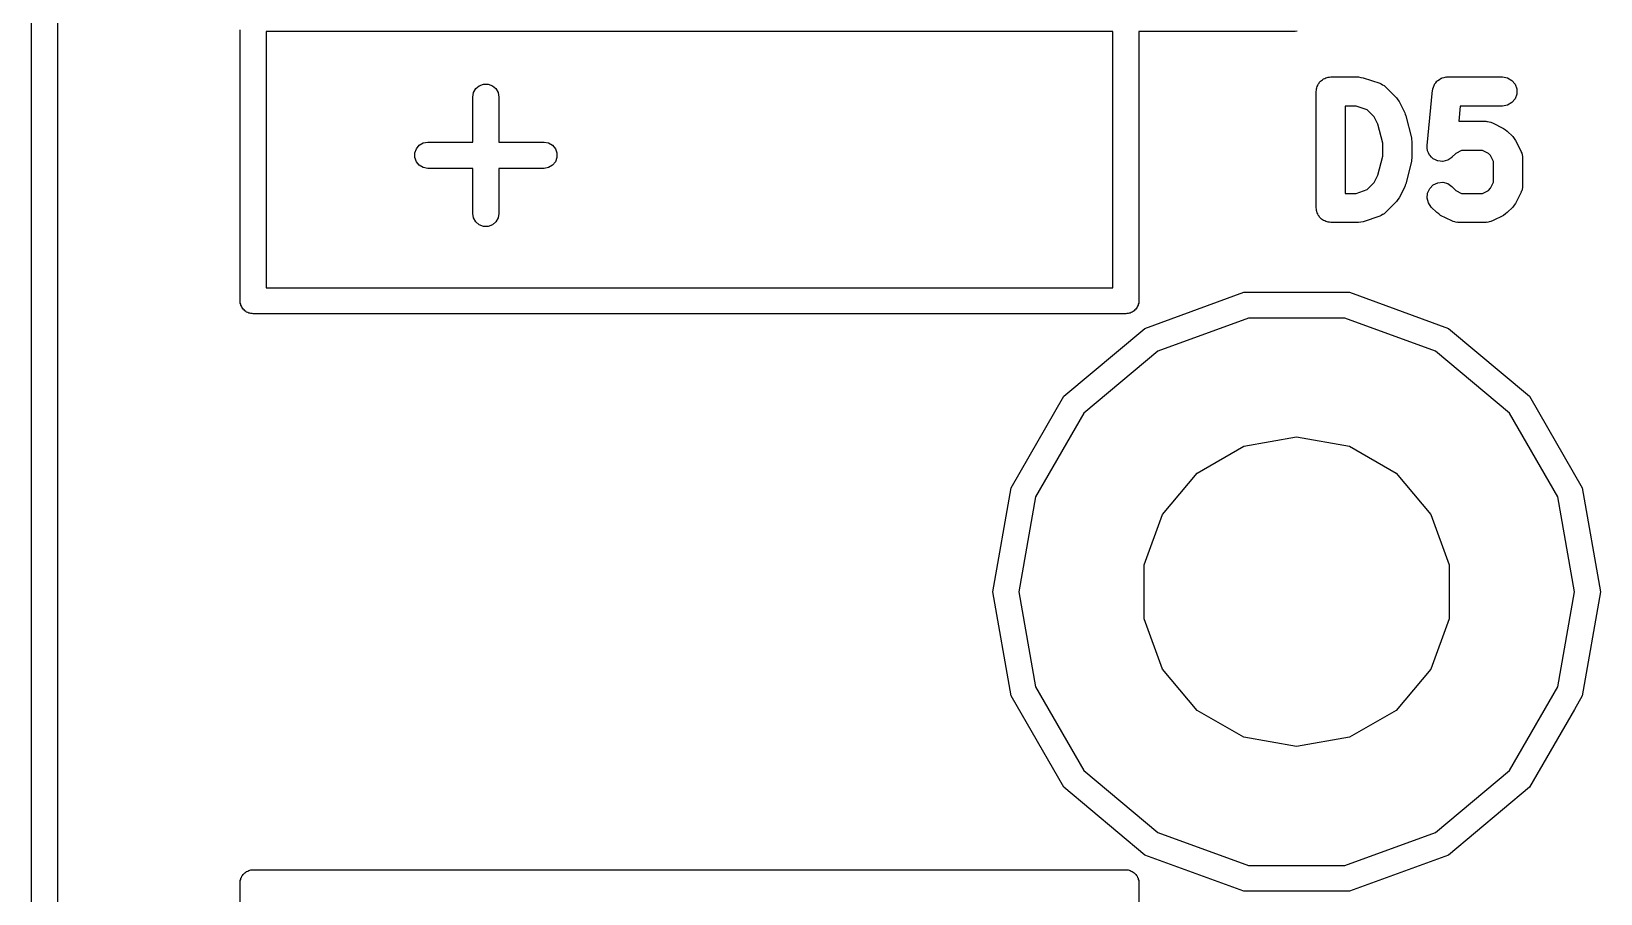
# Model space of a CAD drawing. Extents: x 25.3 to 49.5, y -85.5 to -24.8.
# Drawn here: x 25.29 to 38.99, y -76.8 to -69.28 of the extents above; entities that cross this region are included whole.
import ezdxf

# ---------------------------------------------------------------- set-up
doc = ezdxf.new("R2010")
doc.units = 0
doc.header["$MEASUREMENT"] = 0
doc.layers.add('BLACK', color=7, linetype='CONTINUOUS')

msp = doc.modelspace()

# ---------------------------------------------------------------- linework, layer by layer
at = {"layer": 'Black'}
for p, q in [((25.2857, -84.836), (25.2857, -25.4)), ((25.5143, -25.5143), (25.5143, -84.7217)), ((27.1082, -71.628), (27.1082, -69.2643)), ((34.7282, -69.2785), (27.3368, -69.2785)), ((27.3368, -69.2785), (27.3368, -71.5137)), ((34.7282, -71.5137), (34.7282, -69.2785)), ((36.322, -69.2785), (34.9568, -69.2785)), ((34.9568, -69.2785), (34.9568, -71.628)), ((36.3384, -69.2756), (36.322, -69.2785)), ((29.1974, -69.751), (29.2347, -69.7374)), ((29.2347, -69.7374), (29.2743, -69.7374)), ((29.2743, -69.7374), (29.3117, -69.751)), ((36.5133, -69.7582), (36.5188, -69.7486)), ((36.5188, -69.7486), (36.5226, -69.7381)), ((36.5226, -69.7381), (36.5298, -69.7296)), ((36.5298, -69.7296), (36.5353, -69.72)), ((36.5353, -69.72), (36.5438, -69.7128)), ((36.5438, -69.7128), (36.551, -69.7043)), ((36.551, -69.7043), (36.5606, -69.6988)), ((36.5606, -69.6988), (36.5691, -69.6916)), ((36.5691, -69.6916), (36.5795, -69.6878)), ((36.5795, -69.6878), (36.5892, -69.6823)), ((36.5892, -69.6823), (36.6001, -69.6803)), ((36.6001, -69.6803), (36.6105, -69.6765)), ((36.6105, -69.6765), (36.6217, -69.6765)), ((36.6217, -69.6765), (36.6326, -69.6746)), ((36.6326, -69.6746), (36.8745, -69.6746)), ((36.8745, -69.6746), (36.8945, -69.6782)), ((36.8945, -69.6782), (36.9147, -69.6811)), ((36.9147, -69.6811), (37.0598, -69.7295)), ((37.0598, -69.7295), (37.0662, -69.733)), ((37.0662, -69.733), (37.0733, -69.7349)), ((37.0733, -69.7349), (37.0855, -69.7434)), ((37.0855, -69.7434), (37.0986, -69.7505)), ((37.5295, -69.7632), (37.5342, -69.7465)), ((37.5342, -69.7465), (37.537, -69.7426)), ((37.537, -69.7426), (37.5386, -69.7381)), ((37.5386, -69.7381), (37.5498, -69.7248)), ((37.5498, -69.7248), (37.5599, -69.7107)), ((37.5599, -69.7107), (37.5639, -69.708)), ((37.5639, -69.708), (37.567, -69.7043)), ((37.567, -69.7043), (37.582, -69.6956)), ((37.582, -69.6956), (37.5964, -69.6859)), ((37.5964, -69.6859), (37.601, -69.6847)), ((37.601, -69.6847), (37.6052, -69.6823)), ((37.6052, -69.6823), (37.6223, -69.6793)), ((37.6223, -69.6793), (37.6391, -69.675)), ((37.6391, -69.675), (37.6439, -69.6755)), ((37.6439, -69.6755), (37.6486, -69.6746)), ((37.6486, -69.6746), (38.1324, -69.6746)), ((38.1324, -69.6746), (38.1758, -69.6823)), ((38.1758, -69.6823), (38.214, -69.7043)), ((38.214, -69.7043), (38.2424, -69.7381)), ((38.2424, -69.7381), (38.2575, -69.7796)), ((29.1402, -69.85), (29.1471, -69.8109)), ((29.1402, -70.2437), (29.1402, -69.85)), ((29.1471, -69.8109), (29.1669, -69.7765)), ((29.1669, -69.7765), (29.1974, -69.751)), ((29.3117, -69.751), (29.3421, -69.7765)), ((29.3421, -69.7765), (29.3619, -69.8109)), ((29.3619, -69.8109), (29.3688, -69.85)), ((29.3688, -69.85), (29.3688, -70.2437)), ((36.5056, -69.8016), (36.5075, -69.7907)), ((36.5056, -70.8176), (36.5056, -69.8016)), ((36.5075, -69.7796), (36.5113, -69.7691)), ((36.5075, -69.7907), (36.5075, -69.7796)), ((36.5113, -69.7691), (36.5133, -69.7582)), ((37.0986, -69.7505), (37.1034, -69.756)), ((37.1034, -69.756), (37.1094, -69.7602)), ((37.1094, -69.7602), (37.2062, -69.857)), ((37.2062, -69.857), (37.2179, -69.8736)), ((37.2179, -69.8736), (37.23, -69.89)), ((37.4738, -70.2728), (37.5222, -69.789)), ((37.5222, -69.789), (37.5235, -69.7844)), ((37.5235, -69.7796), (37.5295, -69.7632)), ((37.5235, -69.7844), (37.5235, -69.7796)), ((38.2424, -69.8651), (38.214, -69.8989)), ((38.2575, -69.8237), (38.2424, -69.8651)), ((38.2575, -69.7796), (38.2575, -69.8237)), ((36.8539, -69.9286), (36.7596, -69.9286)), ((36.7596, -69.9286), (36.7596, -70.6906)), ((36.951, -69.961), (36.8539, -69.9286)), ((37.012, -70.022), (36.951, -69.961)), ((37.045, -70.0879), (37.012, -70.022)), ((37.23, -69.89), (37.2784, -69.9867)), ((37.2784, -69.9867), (37.2823, -70)), ((37.2823, -70), (37.288, -70.0127)), ((37.288, -70.0127), (37.3364, -70.2062)), ((37.7635, -69.9286), (37.7502, -70.0617)), ((38.1324, -69.9286), (37.7635, -69.9286)), ((38.1758, -69.921), (38.1324, -69.9286)), ((38.214, -69.8989), (38.1758, -69.921)), ((37.0862, -70.2527), (37.045, -70.0879)), ((37.7502, -70.0617), (37.9873, -70.0617)), ((37.9873, -70.0617), (37.9945, -70.0629)), ((37.9945, -70.0629), (38.0018, -70.0625)), ((38.0018, -70.0625), (38.016, -70.0667)), ((38.016, -70.0667), (38.0307, -70.0693)), ((38.0307, -70.0693), (38.037, -70.073)), ((38.037, -70.073), (38.0441, -70.0751)), ((38.0441, -70.0751), (38.1408, -70.1235)), ((38.1408, -70.1235), (38.1571, -70.1356)), ((38.1571, -70.1356), (38.1738, -70.1472)), ((38.1738, -70.1472), (38.2222, -70.1956)), ((28.6475, -70.3008), (28.673, -70.2704)), ((28.673, -70.2704), (28.7074, -70.2506)), ((28.7074, -70.2506), (28.7465, -70.2437)), ((28.7465, -70.2437), (29.1402, -70.2437)), ((29.3688, -70.2437), (29.7625, -70.2437)), ((29.7625, -70.2437), (29.8016, -70.2506)), ((29.8016, -70.2506), (29.836, -70.2704)), ((29.836, -70.2704), (29.8615, -70.3008)), ((37.0862, -70.3666), (37.0862, -70.2527)), ((37.3364, -70.2062), (37.3375, -70.2217)), ((37.3375, -70.2217), (37.3402, -70.237)), ((37.3402, -70.237), (37.3402, -70.3822)), ((37.4737, -70.2744), (37.4739, -70.2736)), ((37.4755, -70.2955), (37.4737, -70.2744)), ((37.4739, -70.2736), (37.4738, -70.2728)), ((37.4771, -70.3168), (37.4755, -70.2955)), ((38.2222, -70.1956), (38.2339, -70.2123)), ((38.2339, -70.2123), (38.246, -70.2286)), ((38.246, -70.2286), (38.2944, -70.3254)), ((28.6339, -70.3382), (28.6475, -70.3008)), ((28.6339, -70.3778), (28.6339, -70.3382)), ((28.6475, -70.4151), (28.6339, -70.3778)), ((28.673, -70.4456), (28.6475, -70.4151)), ((29.8615, -70.4151), (29.836, -70.4456)), ((29.8615, -70.3008), (29.8751, -70.3382)), ((29.8751, -70.3778), (29.8615, -70.4151)), ((29.8751, -70.3382), (29.8751, -70.3778)), ((37.045, -70.5314), (37.0862, -70.3666)), ((37.3364, -70.413), (37.288, -70.6065)), ((37.3375, -70.3975), (37.3364, -70.413)), ((37.3402, -70.3822), (37.3375, -70.3975)), ((37.4775, -70.3175), (37.4771, -70.3168)), ((37.4775, -70.3183), (37.4775, -70.3175)), ((37.4865, -70.3375), (37.4775, -70.3183)), ((37.4953, -70.357), (37.4865, -70.3375)), ((37.4958, -70.3575), (37.4953, -70.357)), ((37.4962, -70.3583), (37.4958, -70.3575)), ((37.5112, -70.3733), (37.4962, -70.3583)), ((37.5261, -70.3885), (37.5112, -70.3733)), ((37.5268, -70.3889), (37.5261, -70.3885)), ((37.5274, -70.3895), (37.5268, -70.3889)), ((37.5466, -70.3984), (37.5274, -70.3895)), ((37.5658, -70.4077), (37.5466, -70.3984)), ((37.5666, -70.4078), (37.5658, -70.4077)), ((37.5673, -70.4081), (37.5666, -70.4078)), ((37.5885, -70.4099), (37.5673, -70.4081)), ((37.6097, -70.4121), (37.5885, -70.4099)), ((37.6105, -70.4119), (37.6097, -70.4121)), ((37.6113, -70.4119), (37.6105, -70.4119)), ((37.6318, -70.4064), (37.6113, -70.4119)), ((37.6525, -70.4012), (37.6318, -70.4064)), ((37.6531, -70.4007), (37.6525, -70.4012)), ((37.6539, -70.4005), (37.6531, -70.4007)), ((37.6713, -70.3883), (37.6539, -70.4005)), ((37.6889, -70.3763), (37.6713, -70.3883)), ((37.6894, -70.3757), (37.6889, -70.3763)), ((37.69, -70.3752), (37.6894, -70.3757)), ((37.7238, -70.3414), (37.69, -70.3752)), ((37.7753, -70.3157), (37.7238, -70.3414)), ((37.9573, -70.3157), (37.7753, -70.3157)), ((38.0088, -70.3414), (37.9573, -70.3157)), ((38.028, -70.3607), (38.0088, -70.3414)), ((38.0538, -70.4122), (38.028, -70.3607)), ((38.0538, -70.5941), (38.0538, -70.4122)), ((38.2944, -70.3254), (38.2965, -70.3324)), ((38.2965, -70.3324), (38.3001, -70.3388)), ((38.3001, -70.3388), (38.3027, -70.3534)), ((38.3027, -70.3534), (38.307, -70.3677)), ((38.307, -70.3677), (38.3065, -70.375)), ((38.3065, -70.375), (38.3078, -70.3822)), ((38.3078, -70.3822), (38.3078, -70.6241)), ((28.7074, -70.4654), (28.673, -70.4456)), ((28.7465, -70.4723), (28.7074, -70.4654)), ((29.1402, -70.4723), (28.7465, -70.4723)), ((29.1402, -70.866), (29.1402, -70.4723)), ((29.7625, -70.4723), (29.3688, -70.4723)), ((29.3688, -70.4723), (29.3688, -70.866)), ((29.8016, -70.4654), (29.7625, -70.4723)), ((29.836, -70.4456), (29.8016, -70.4654)), ((37.012, -70.5972), (37.045, -70.5314)), ((36.7596, -70.6906), (36.8539, -70.6906)), ((36.8539, -70.6906), (36.951, -70.6582)), ((36.951, -70.6582), (37.012, -70.5972)), ((37.2784, -70.6325), (37.23, -70.7293)), ((37.2823, -70.6192), (37.2784, -70.6325)), ((37.288, -70.6065), (37.2823, -70.6192)), ((37.4737, -70.7319), (37.4775, -70.688)), ((37.4775, -70.688), (37.4962, -70.648)), ((37.4962, -70.648), (37.5274, -70.6168)), ((37.5274, -70.6168), (37.5673, -70.5982)), ((37.5673, -70.5982), (37.6113, -70.5943)), ((37.6113, -70.5943), (37.6539, -70.6058)), ((37.6539, -70.6058), (37.69, -70.6311)), ((37.69, -70.6311), (37.7238, -70.6649)), ((37.7238, -70.6649), (37.7753, -70.6906)), ((37.7753, -70.6906), (37.9573, -70.6906)), ((37.9573, -70.6906), (38.0088, -70.6649)), ((38.0088, -70.6649), (38.028, -70.6456)), ((38.028, -70.6456), (38.0538, -70.5941)), ((38.2944, -70.6809), (38.246, -70.7777)), ((38.2965, -70.6739), (38.2944, -70.6809)), ((38.3001, -70.6675), (38.2965, -70.6739)), ((38.3027, -70.6529), (38.3001, -70.6675)), ((38.307, -70.6386), (38.3027, -70.6529)), ((38.3078, -70.6241), (38.3065, -70.6313)), ((38.3065, -70.6313), (38.307, -70.6386)), ((36.5075, -70.8286), (36.5056, -70.8176)), ((36.5075, -70.8397), (36.5075, -70.8286)), ((36.5113, -70.8501), (36.5075, -70.8397)), ((37.2062, -70.7623), (37.1094, -70.859)), ((37.2179, -70.7456), (37.2062, -70.7623)), ((37.23, -70.7293), (37.2179, -70.7456)), ((37.4851, -70.7745), (37.4737, -70.7319)), ((37.5104, -70.8107), (37.4851, -70.7745)), ((37.5588, -70.859), (37.5104, -70.8107)), ((38.2222, -70.8107), (38.1738, -70.859)), ((38.2339, -70.794), (38.2222, -70.8107)), ((38.246, -70.7777), (38.2339, -70.794)), ((29.1471, -70.9051), (29.1402, -70.866)), ((29.1669, -70.9395), (29.1471, -70.9051)), ((29.1974, -70.965), (29.1669, -70.9395)), ((29.2347, -70.9786), (29.1974, -70.965)), ((29.2743, -70.9786), (29.2347, -70.9786)), ((29.3117, -70.965), (29.2743, -70.9786)), ((29.3421, -70.9395), (29.3117, -70.965)), ((29.3619, -70.9051), (29.3421, -70.9395)), ((29.3688, -70.866), (29.3619, -70.9051)), ((36.5133, -70.8611), (36.5113, -70.8501)), ((36.5188, -70.8707), (36.5133, -70.8611)), ((36.5226, -70.8811), (36.5188, -70.8707)), ((36.5298, -70.8896), (36.5226, -70.8811)), ((36.5353, -70.8993), (36.5298, -70.8896)), ((36.5438, -70.9064), (36.5353, -70.8993)), ((36.551, -70.9149), (36.5438, -70.9064)), ((36.5606, -70.9205), (36.551, -70.9149)), ((36.5691, -70.9276), (36.5606, -70.9205)), ((36.5795, -70.9314), (36.5691, -70.9276)), ((36.5892, -70.937), (36.5795, -70.9314)), ((36.6001, -70.9389), (36.5892, -70.937)), ((36.6105, -70.9427), (36.6001, -70.9389)), ((36.6217, -70.9427), (36.6105, -70.9427)), ((36.6326, -70.9446), (36.6217, -70.9427)), ((36.8745, -70.9446), (36.6326, -70.9446)), ((36.8945, -70.9411), (36.8745, -70.9446)), ((36.9147, -70.9381), (36.8945, -70.9411)), ((37.0598, -70.8897), (36.9147, -70.9381)), ((37.0662, -70.8862), (37.0598, -70.8897)), ((37.0733, -70.8843), (37.0662, -70.8862)), ((37.0855, -70.8758), (37.0733, -70.8843)), ((37.0862, -70.8754), (37.0855, -70.8758)), ((37.0986, -70.8687), (37.0862, -70.8754)), ((37.1034, -70.8632), (37.0986, -70.8687)), ((37.1094, -70.859), (37.1034, -70.8632)), ((37.5755, -70.8707), (37.5588, -70.859)), ((37.5918, -70.8828), (37.5755, -70.8707)), ((37.6886, -70.9312), (37.5918, -70.8828)), ((37.6956, -70.9333), (37.6886, -70.9312)), ((37.7019, -70.937), (37.6956, -70.9333)), ((37.7166, -70.9395), (37.7019, -70.937)), ((37.7308, -70.9438), (37.7166, -70.9395)), ((37.7381, -70.9433), (37.7308, -70.9438)), ((37.7454, -70.9446), (37.7381, -70.9433)), ((37.9873, -70.9446), (37.7454, -70.9446)), ((37.9945, -70.9433), (37.9873, -70.9446)), ((38.0018, -70.9438), (37.9945, -70.9433)), ((38.016, -70.9395), (38.0018, -70.9438)), ((38.0307, -70.937), (38.016, -70.9395)), ((38.037, -70.9333), (38.0307, -70.937)), ((38.0441, -70.9312), (38.037, -70.9333)), ((38.1408, -70.8828), (38.0441, -70.9312)), ((38.1571, -70.8707), (38.1408, -70.8828)), ((38.1738, -70.859), (38.1571, -70.8707)), ((27.3368, -71.5137), (34.7282, -71.5137)), ((27.1099, -71.6378), (27.1082, -71.628)), ((27.1099, -71.6478), (27.1099, -71.6378)), ((27.1134, -71.6572), (27.1099, -71.6478)), ((27.1151, -71.6671), (27.1134, -71.6572)), ((27.1201, -71.6758), (27.1151, -71.6671)), ((34.9499, -71.6671), (34.9449, -71.6758)), ((34.9516, -71.6572), (34.9499, -71.6671)), ((34.9551, -71.6478), (34.9516, -71.6572)), ((34.9568, -71.628), (34.9551, -71.6378)), ((34.9551, -71.6378), (34.9551, -71.6478)), ((35.0076, -71.8693), (35.8738, -71.554)), ((35.8738, -71.554), (36.7956, -71.554)), ((36.7956, -71.554), (37.6619, -71.8693)), ((27.1235, -71.6851), (27.1201, -71.6758)), ((27.1299, -71.6928), (27.1235, -71.6851)), ((27.1349, -71.7015), (27.1299, -71.6928)), ((27.1426, -71.7079), (27.1349, -71.7015)), ((27.149, -71.7156), (27.1426, -71.7079)), ((27.1577, -71.7206), (27.149, -71.7156)), ((27.1654, -71.727), (27.1577, -71.7206)), ((27.1747, -71.7304), (27.1654, -71.727)), ((27.1834, -71.7354), (27.1747, -71.7304)), ((27.1933, -71.7371), (27.1834, -71.7354)), ((27.2027, -71.7406), (27.1933, -71.7371)), ((27.2127, -71.7406), (27.2027, -71.7406)), ((27.2225, -71.7423), (27.2127, -71.7406)), ((34.8425, -71.7423), (27.2225, -71.7423)), ((34.8523, -71.7406), (34.8425, -71.7423)), ((34.8623, -71.7406), (34.8523, -71.7406)), ((34.8717, -71.7371), (34.8623, -71.7406)), ((34.8816, -71.7354), (34.8717, -71.7371)), ((34.8903, -71.7304), (34.8816, -71.7354)), ((34.8997, -71.727), (34.8903, -71.7304)), ((34.9073, -71.7206), (34.8997, -71.727)), ((34.916, -71.7156), (34.9073, -71.7206)), ((34.9224, -71.7079), (34.916, -71.7156)), ((34.9301, -71.7015), (34.9224, -71.7079)), ((34.9351, -71.6928), (34.9301, -71.7015)), ((34.9415, -71.6851), (34.9351, -71.6928)), ((34.9449, -71.6758), (34.9415, -71.6851)), ((35.9135, -71.7792), (35.1218, -72.0673)), ((36.7559, -71.7792), (35.9135, -71.7792)), ((37.5476, -72.0673), (36.7559, -71.7792)), ((34.3014, -72.4618), (35.0076, -71.8693)), ((37.6619, -71.8693), (38.368, -72.4618)), ((35.1218, -72.0673), (34.4765, -72.6088)), ((38.1929, -72.6088), (37.5476, -72.0673)), ((33.8405, -73.2602), (34.3014, -72.4618)), ((38.368, -72.4618), (38.8289, -73.2602)), ((34.4765, -72.6088), (34.0553, -73.3384)), ((38.6141, -73.3384), (38.1929, -72.6088)), ((35.4661, -73.1328), (35.8725, -72.8982)), ((35.8725, -72.8982), (36.3347, -72.8167)), ((36.3347, -72.8167), (36.7969, -72.8982)), ((36.7969, -72.8982), (37.2033, -73.1328)), ((35.1644, -73.4923), (35.4661, -73.1328)), ((37.2033, -73.1328), (37.505, -73.4923)), ((33.6804, -74.168), (33.8405, -73.2602)), ((38.8289, -73.2602), (38.989, -74.168)), ((34.0553, -73.3384), (33.909, -74.168)), ((38.7604, -74.168), (38.6141, -73.3384)), ((35.0039, -73.9333), (35.1644, -73.4923)), ((37.505, -73.4923), (37.6655, -73.9333)), ((35.0039, -74.4027), (35.0039, -73.9333)), ((37.6655, -73.9333), (37.6655, -74.4027)), ((33.8405, -75.0758), (33.6804, -74.168)), ((33.909, -74.168), (34.0553, -74.9976)), ((38.6141, -74.9976), (38.7604, -74.168)), ((38.989, -74.168), (38.8289, -75.0758)), ((35.1644, -74.8437), (35.0039, -74.4027)), ((37.6655, -74.4027), (37.505, -74.8437)), ((35.4661, -75.2032), (35.1644, -74.8437)), ((37.505, -74.8437), (37.2033, -75.2032)), ((34.3014, -75.8742), (33.8405, -75.0758)), ((34.0553, -74.9976), (34.4765, -75.7272)), ((38.1929, -75.7272), (38.6141, -74.9976)), ((38.8289, -75.0758), (38.7604, -75.1945)), ((35.8725, -75.4378), (35.4661, -75.2032)), ((37.2033, -75.2032), (36.7969, -75.4378)), ((38.7604, -75.1945), (38.368, -75.8742)), ((36.3347, -75.5193), (35.8725, -75.4378)), ((36.7969, -75.4378), (36.3347, -75.5193)), ((34.4765, -75.7272), (35.1218, -76.2687)), ((37.5476, -76.2687), (38.1929, -75.7272)), ((35.0076, -76.4667), (34.3014, -75.8742)), ((38.368, -75.8742), (37.6619, -76.4667)), ((35.1218, -76.2687), (35.9135, -76.5568)), ((36.7559, -76.5568), (37.5476, -76.2687)), ((27.1747, -76.6056), (27.1834, -76.6006)), ((27.1834, -76.6006), (27.1933, -76.5989)), ((27.1933, -76.5989), (27.2027, -76.5954)), ((27.2027, -76.5954), (27.2127, -76.5954)), ((27.2127, -76.5954), (27.2225, -76.5937)), ((27.2225, -76.5937), (34.8425, -76.5937)), ((34.8425, -76.5937), (34.8523, -76.5954)), ((34.8523, -76.5954), (34.8623, -76.5954)), ((34.8623, -76.5954), (34.8717, -76.5989)), ((34.8717, -76.5989), (34.8816, -76.6006)), ((34.8816, -76.6006), (34.8903, -76.6056)), ((35.8738, -76.782), (35.0076, -76.4667)), ((35.9135, -76.5568), (36.7559, -76.5568)), ((37.6619, -76.4667), (36.7956, -76.782)), ((27.1082, -76.708), (27.1099, -76.6982)), ((27.1082, -84.328), (27.1082, -76.708)), ((27.1099, -76.6882), (27.1134, -76.6788)), ((27.1099, -76.6982), (27.1099, -76.6882)), ((27.1134, -76.6788), (27.1151, -76.6689)), ((27.1151, -76.6689), (27.1201, -76.6602)), ((27.1201, -76.6602), (27.1235, -76.6508)), ((27.1235, -76.6508), (27.1299, -76.6432)), ((27.1299, -76.6432), (27.1349, -76.6345)), ((27.1349, -76.6345), (27.1426, -76.6281)), ((27.1426, -76.6281), (27.149, -76.6204)), ((27.149, -76.6204), (27.1577, -76.6154)), ((27.1577, -76.6154), (27.1654, -76.609)), ((27.1654, -76.609), (27.1747, -76.6056)), ((34.8903, -76.6056), (34.8997, -76.609)), ((34.8997, -76.609), (34.9073, -76.6154)), ((34.9073, -76.6154), (34.916, -76.6204)), ((34.916, -76.6204), (34.9224, -76.6281)), ((34.9224, -76.6281), (34.9301, -76.6345)), ((34.9301, -76.6345), (34.9351, -76.6432)), ((34.9351, -76.6432), (34.9415, -76.6508)), ((34.9415, -76.6508), (34.9449, -76.6602)), ((34.9449, -76.6602), (34.9499, -76.6689)), ((34.9499, -76.6689), (34.9516, -76.6788)), ((34.9516, -76.6788), (34.9551, -76.6882)), ((34.9551, -76.6882), (34.9551, -76.6982)), ((34.9551, -76.6982), (34.9568, -76.708)), ((34.9568, -76.708), (34.9568, -84.328)), ((36.7956, -76.782), (35.8738, -76.782))]:
    msp.add_line(p, q, dxfattribs=at)

doc.saveas('drawing.dxf')
